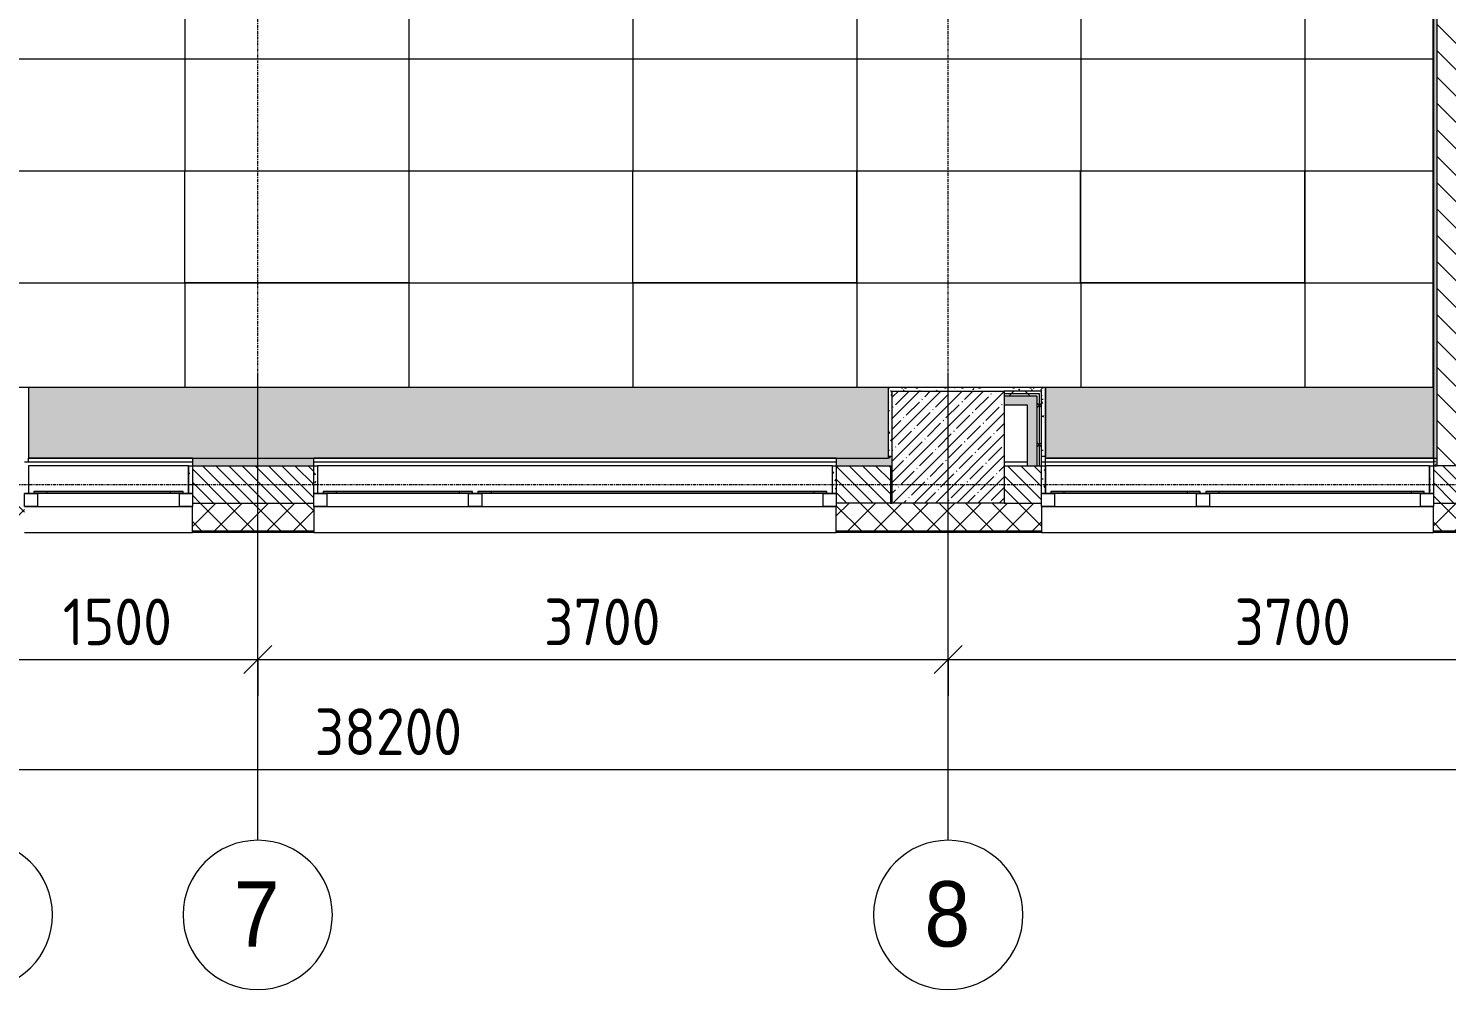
# Model space of a CAD drawing. Header units: millimetres. Extents: x -3917 to 185442, y -8553 to 29000.
# Drawn here: x 17281 to 24880, y -2706 to 2443 of the extents above; entities that cross this region are included whole.
import ezdxf

# ---------------------------------------------------------------- set-up
doc = ezdxf.new("R2010")
doc.units = ezdxf.units.MM
doc.linetypes.add('Осевая', pattern=[31.75, 6.35, -4.7625, 15.875, -4.7625])
for name, color, linetype, lineweight in [('A-ANNO-DIMS', 7, 'Continuous', 9), ('A-ANNO-DIMS-100', 7, 'Continuous', 9), ('A-CLNG-PATT', 7, 'Continuous', 9), ('A-GLAZ', 7, 'Continuous', 9), ('A-GLAZ-1', 7, 'Continuous', 13), ('A-WALL', 7, 'Continuous', 9), ('I-WALL', 7, 'Continuous', 9), ('S-COLS', 7, 'Continuous', 9), ('Оси', 7, 'Continuous', 9), ('Оси-1', 7, 'Continuous', 20), ('Оси-2', 7, 'Осевая', 9)]:
    doc.layers.add(name, color=color, linetype=linetype, lineweight=lineweight)
for name, color, linetype, lineweight, true_color in [('A-ANNO-NOTE', 1, 'Continuous', 9, 0xff0000), ('A-CLNG-1', 7, 'Continuous', 9, 0xeaeaea), ('A-WALL-1', 7, 'Continuous', 9, 0x3c3c3c), ('A-WALL-2', 7, 'Continuous', 9, 0x535353), ('A-WALL-FNSH-1', 7, 'Continuous', 9, 0x3c3c3c), ('I-WALL-1', 7, 'Continuous', 9, 0x535353), ('S-COLS-1', 9, 'Continuous', 9, 0x808080), ('S-COLS-2', 7, 'Continuous', 9, 0x3c3c3c)]:
    doc.layers.add(name, color=color, linetype=linetype, lineweight=lineweight, true_color=true_color)
doc.layers.add('A-CLNG-PATT-1', color=7, linetype='Continuous', lineweight=9, transparency=1)
doc.styles.add('Arial', font='arial.ttf', dxfattribs={"width": 0.9, "height": 350})
doc.styles.add('ISOCPEUR', font='isocpeur.ttf', dxfattribs={"width": 0.9, "height": 250})
doc.dimstyles.new('ISO-2_5_0_9К_БОЛЬШОЙ', dxfattribs={"dimscale": 304.8, "dimtxt": 248.995294, "dimasz": 0.492126, "dimexe": 0.393701, "dimexo": 0.984252, "dimgap": 0, "dimtad": 1, "dimdec": 0, "dimrnd": 10, "dimzin": 0, "dimdsep": 46, "dimtxsty": 'ISOCPEUR', "dimblk1": 'OBLIQUE', "dimblk2": 'OBLIQUE', "dimsah": 1, "dimcen": 0.09, "dimdle": 0.393701, "dimazin": 0, "dimtfac": 1, "dimtdec": 4, "dimtix": 1, "dimtmove": 0, "dimatfit": 3, "dimfxl": 1, "dimtvp": 1, "dimtolj": 1, "dimtzin": 0, "dimarcsym": 2})
pattern_1 = [(135, (0, 0), (-35.35534, -35.35534), [])]
pattern_2 = [(0, (0, 0), (121.92, 30.48), [10.058, -81.382, 10.058, -81.382, -487.68]), (0, (0, 0), (121.92, 30.48), [-182.88, 10.058, -172.822, 10.058, -81.382, -213.36]), (0, (0, 0), (121.92, 30.48), [-457.2, 10.058, -50.902, 10.058, -142.342]), (120, (45.72, 15.24), (-87.356454, 90.345817), [10.058, -81.382, 10.058, -81.382, -487.68]), (120, (45.72, 15.24), (-87.356454, 90.345817), [-182.88, 10.058, -172.822, 10.058, -81.382, -213.36]), (120, (45.72, 15.24), (-87.356454, 90.345817), [-457.2, 10.058, -50.902, 10.058, -142.342]), (240, (60.96, 76.2), (-34.563546, -120.825817), [10.058, -81.382, 10.058, -81.382, -487.68]), (240, (60.96, 76.2), (-34.563546, -120.825817), [-182.88, 10.058, -172.822, 10.058, -81.382, -213.36]), (240, (60.96, 76.2), (-34.563546, -120.825817), [-457.2, 10.058, -50.902, 10.058, -142.342])]
pattern_3 = [(45, (0, 0), (-106.066, 106.066), []), (135, (0, 0), (-106.066, -106.066), [])]

# ---------------------------------------------------------------- blocks, each defined once
blk = doc.blocks.new('120_Окно_СКБ_2Ст - 120_Окно_СКБ_2Ст 2800х2500_створка_-22445922-Сводный план потолков 2 этажа в осях 1-12')
at = {"layer": 'A-GLAZ'}
for p, q in [((1400, -57), (-1400, -57)), ((-1400, -127), (1400, -127))]:
    blk.add_line(p, q, dxfattribs=at)
at = {"layer": 'A-GLAZ-1'}
for p, q in [((-1400, -127), (-1400, -57)), ((-1400, -57), (-1330, -57)), ((-1330, -57), (-1330, -127)), ((500, -127), (500, -57)), ((500, -57), (570, -57)), ((570, -57), (570, -127)), ((1330, -127), (1330, -57)), ((1330, -57), (1400, -57)), ((1400, -57), (1400, -127)), ((-1330, -127), (-1400, -127)), ((-1350, -127), (-1350, -137)), ((-1350, -137), (520, -137)), ((520, -137), (-1350, -137)), ((-1280, -137), (-1280, -127)), ((450, -137), (450, -127)), ((570, -127), (500, -127)), ((520, -137), (520, -127)), ((550, -127), (550, -137)), ((550, -137), (1350, -137)), ((1350, -137), (550, -137)), ((620, -137), (620, -127)), ((1280, -137), (1280, -127)), ((1400, -127), (1330, -127)), ((1350, -137), (1350, -127))]:
    blk.add_line(p, q, dxfattribs=at)
blk = doc.blocks.new('120_Окно_СКБ_1Ст - 120_Окно_СКБ_1Ст 900х2500_h_-22445987-Сводный план потолков 2 этажа в осях 1-12')
at = {"layer": 'A-GLAZ'}
for p, q in [((450, -57), (-450, -57)), ((-450, -127), (450, -127))]:
    blk.add_line(p, q, dxfattribs=at)
at = {"layer": 'A-GLAZ-1'}
for p, q in [((-450, -127), (-450, -57)), ((-450, -57), (-380, -57)), ((-380, -57), (-380, -127)), ((380, -127), (380, -57)), ((380, -57), (450, -57)), ((450, -57), (450, -127)), ((-380, -127), (-450, -127)), ((-400, -127), (-400, -137)), ((-400, -137), (400, -137)), ((400, -137), (-400, -137)), ((-330, -137), (-330, -127)), ((330, -137), (330, -127)), ((450, -127), (380, -127)), ((400, -137), (400, -127))]:
    blk.add_line(p, q, dxfattribs=at)
blk = doc.blocks.new('120_Окно_СКБ_2Ст - 120_Окно_СКБ_2Ст 2100х2400 _мал створка справа_-22446225-Сводный план потолков 2 этажа в осях 1-12')
at = {"layer": 'A-GLAZ'}
for p, q in [((1050, -57), (-1050, -57)), ((-1050, -127), (1050, -127))]:
    blk.add_line(p, q, dxfattribs=at)
at = {"layer": 'A-GLAZ-1'}
for p, q in [((-1050, -127), (-1050, -57)), ((-1050, -57), (-980, -57)), ((-980, -57), (-980, -127)), ((150, -127), (150, -57)), ((150, -57), (220, -57)), ((220, -57), (220, -127)), ((980, -127), (980, -57)), ((980, -57), (1050, -57)), ((1050, -57), (1050, -127)), ((-980, -127), (-1050, -127)), ((-1000, -127), (-1000, -137)), ((-1000, -137), (170, -137)), ((170, -137), (-1000, -137)), ((-930, -137), (-930, -127)), ((100, -137), (100, -127)), ((220, -127), (150, -127)), ((170, -137), (170, -127)), ((200, -127), (200, -137)), ((200, -137), (1000, -137)), ((1000, -137), (200, -137)), ((270, -137), (270, -127)), ((930, -137), (930, -127)), ((1050, -127), (980, -127)), ((1000, -137), (1000, -127))]:
    blk.add_line(p, q, dxfattribs=at)
blk = doc.blocks.new('BSC_Колонна _Прямоугольная - 600х600-V49-Сводный план потолков 2 этажа в осях 1-12')
at = {"layer": 'S-COLS-1'}
h = blk.add_hatch(dxfattribs=at)
h.set_pattern_fill('FP_60', color=256, style=0, pattern_type=2)
h.set_pattern_definition([(45, (-22210, -200), (-57.02463, 57.02463), []), (45, (-22152.975, -200), (-57.02463, 57.02463), [100.806, -20.161, 3.353, -16.808])])
h.paths.add_polyline_path([(-300, -300), (300, -300), (300, 300), (-300, 300), (-300, -51.9)])
at = {"layer": 'S-COLS-2'}
for p, q in [((-300, 300), (300, 300)), ((-300, -300), (-300, 300)), ((300, 300), (300, -300)), ((300, -300), (-300, -300))]:
    blk.add_line(p, q, dxfattribs=at)
blk = doc.blocks.new('Ось сетки - D8-29747960-Сводный план потолков 2 этажа в осях 1-12')
at = {"layer": 'Оси-1'}
for start, end in [(360, 180), (180, 360)]:
    blk.add_arc((0, 0), 4, start, end, dxfattribs=at)
blk = doc.blocks.new('DIMBLOCK6-Сводный план потолков 2 этажа в осях 1-12')
at = {"layer": 'A-ANNO-DIMS-100'}
for p, q in [((17010, -1131.9), (17010, -817.9)), ((18510, -1131.9), (18510, -817.9)), ((17010, -937.9), (18510, -937.9)), ((17010, -937.9), (17010, -1131.9)), ((18510, -937.9), (18510, -1131.9))]:
    blk.add_line(p, q, dxfattribs=at)
at = {"layer": 'A-ANNO-DIMS-100', "lineweight": 20}
for p, q in [((17010, -937.9), (17085, -862.9)), ((18510, -937.9), (18585, -862.9)), ((17010, -937.9), (16935, -1012.9)), ((18510, -937.9), (18435, -1012.9))]:
    blk.add_line(p, q, dxfattribs=at)
at = {"layer": 'A-ANNO-DIMS-100', "color": 0, "insert": (17465.5, -611.3), "char_height": 250, "width": 706.764, "attachment_point": 1, "line_spacing_factor": 1.149209, "style": 'ISOCPEUR'}
blk.add_mtext('1500', dxfattribs=at)
blk = doc.blocks.new('_Oblique')
at = {"color": 0, "linetype": 'ByBlock', "lineweight": -2}
blk.add_line((-0.5, -0.5), (0.5, 0.5), dxfattribs=at)
blk = doc.blocks.new('DIMBLOCK7-Сводный план потолков 2 этажа в осях 1-12')
at = {"layer": 'A-ANNO-DIMS-100'}
for p, q in [((18510, -1131.9), (18510, -817.9)), ((22210, -1131.9), (22210, -817.9)), ((18510, -937.9), (22210, -937.9)), ((18510, -937.9), (18510, -1131.9)), ((22210, -937.9), (22210, -1131.9))]:
    blk.add_line(p, q, dxfattribs=at)
at = {"layer": 'A-ANNO-DIMS-100', "lineweight": 20}
for p, q in [((18510, -937.9), (18585, -862.9)), ((22210, -937.9), (22285, -862.9)), ((18510, -937.9), (18435, -1012.9)), ((22210, -937.9), (22135, -1012.9))]:
    blk.add_line(p, q, dxfattribs=at)
at = {"layer": 'A-ANNO-DIMS-100', "color": 0, "insert": (20044, -611.3), "char_height": 250, "width": 758.478, "attachment_point": 1, "line_spacing_factor": 1.149209, "style": 'ISOCPEUR'}
blk.add_mtext('3700', dxfattribs=at)
blk = doc.blocks.new('DIMBLOCK8-Сводный план потолков 2 этажа в осях 1-12')
at = {"layer": 'A-ANNO-DIMS-100'}
for p, q in [((22210, -1131.9), (22210, -817.9)), ((25910, -1131.9), (25910, -817.9)), ((22210, -937.9), (25910, -937.9)), ((22210, -937.9), (22210, -1131.9)), ((25910, -937.9), (25910, -1131.9))]:
    blk.add_line(p, q, dxfattribs=at)
at = {"layer": 'A-ANNO-DIMS-100', "lineweight": 20}
for p, q in [((22210, -937.9), (22285, -862.9)), ((25910, -937.9), (25985, -862.9)), ((22210, -937.9), (22135, -1012.9)), ((25910, -937.9), (25835, -1012.9))]:
    blk.add_line(p, q, dxfattribs=at)
at = {"layer": 'A-ANNO-DIMS-100', "color": 0, "insert": (23744, -611.3), "char_height": 250, "width": 758.478, "attachment_point": 1, "line_spacing_factor": 1.149209, "style": 'ISOCPEUR'}
blk.add_mtext('3700', dxfattribs=at)
blk = doc.blocks.new('DIMBLOCK12-Сводный план потолков 2 этажа в осях 1-12')
at = {"layer": 'A-ANNO-DIMS-100'}
for p, q in [((110, -1720.5), (110, -1406.5)), ((38310, -1720.5), (38310, -1406.5)), ((-10, -1526.5), (38430, -1526.5)), ((110, -1526.5), (110, -1720.5)), ((38310, -1526.5), (38310, -1720.5))]:
    blk.add_line(p, q, dxfattribs=at)
at = {"layer": 'A-ANNO-DIMS-100', "lineweight": 20}
for p, q in [((110, -1526.5), (185, -1451.5)), ((38310, -1526.5), (38385, -1451.5)), ((110, -1526.5), (35, -1601.5)), ((38310, -1526.5), (38235, -1601.5))]:
    blk.add_line(p, q, dxfattribs=at)
at = {"layer": 'A-ANNO-DIMS-100', "color": 0, "insert": (18815, -1199.9), "char_height": 250, "width": 948.097, "attachment_point": 1, "line_spacing_factor": 1.149209, "style": 'ISOCPEUR'}
blk.add_mtext('38200', dxfattribs=at)

msp = doc.modelspace()

# ---------------------------------------------------------------- hatches: boundary and pattern name
at = {"layer": 'A-CLNG-PATT'}
h = msp.add_hatch(dxfattribs=at)
h.set_pattern_fill('FP_84', color=256, style=0, pattern_type=2)
h.set_pattern_definition([(180, (9721, 1679.5), (-7e-14, -600), []), (270, (9721, 1679.5), (1200, 7e-14), [])])
h.paths.add_polyline_path([(24810, 521), (24809, 7680), (22530, 7679), (22530, 7050), (20860, 7050), (20859, 7660), (17280, 7659), (17280, 7050), (16052, 7050), (16052, 7672), (15000, 7672), (14999.9, 7680), (12780, 7679), (12780, 7280), (12630, 7279), (12630, 521), (23909, 521)])
h.paths.add_polyline_path([(22919.2, 1080.6), (22919.2, 1680.6), (24119.2, 1680.6), (24119.2, 1080.6), (23909, 1080.6)])
h.paths.add_polyline_path([(21719.2, 1080.6), (20519.2, 1080.6), (20519.2, 1680.6), (21719.2, 1680.6)])
h.paths.add_polyline_path([(19018.9, 1080.6), (18119.2, 1080.6), (18119.2, 1680.6), (19319.2, 1680.6), (19319.2, 1080.6)])
h.paths.add_polyline_path([(16919.2, 1080.6), (15719.2, 1080.6), (15719.2, 1680.6), (16919.2, 1680.6)])
h.paths.add_polyline_path([(14128.8, 1080.6), (13319.2, 1080.6), (13319.2, 1680.6), (14519.2, 1680.6), (14519.2, 1080.6)])
h.paths.add_polyline_path([(22919.2, 3480.6), (22919.2, 4080.6), (24119.2, 4080.6), (24119.2, 3480.6), (23909, 3480.6)])
h.paths.add_polyline_path([(20519.2, 3480.6), (20519.2, 4080.6), (21719.2, 4080.6), (21719.2, 3480.6), (21464, 3480.6)])
h.paths.add_polyline_path([(18119.2, 3480.6), (18119.2, 4080.6), (19319.2, 4080.6), (19319.2, 3480.6), (19018.9, 3480.6)])
h.paths.add_polyline_path([(16919.2, 3480.6), (15719.2, 3480.6), (15719.2, 4080.6), (16919.2, 4080.6)])
h.paths.add_polyline_path([(14519.2, 3480.6), (13319.2, 3480.6), (13319.2, 4080.6), (14519.2, 4080.6)])
h.paths.add_polyline_path([(23909, 5880.6), (22919.2, 5880.6), (22919.2, 6480.6), (24119.2, 6480.6), (24119.2, 5880.6)])
h.paths.add_polyline_path([(21464, 5880.6), (20519.2, 5880.6), (20519.2, 6480.6), (21719.2, 6480.6), (21719.2, 5880.6)])
h.paths.add_polyline_path([(19319.2, 5880.6), (18119.2, 5880.6), (18119.2, 6480.6), (19319.2, 6480.6), (19319.2, 6460.1)])
h.paths.add_polyline_path([(16573.9, 5880.6), (15719.2, 5880.6), (15719.2, 6480.6), (16919.2, 6480.6), (16919.2, 5880.6)])
h.paths.add_polyline_path([(13319.2, 5880.6), (13319.2, 6480.6), (14519.2, 6480.6), (14519.2, 5880.6), (14128.8, 5880.6)])
at = {"layer": 'A-CLNG-PATT-1'}
h = msp.add_hatch(color=256, dxfattribs=at)
h.paths.add_polyline_path([(22730, 141), (24809, 141), (24809, 521), (22730, 520), (22730, 148.1)])
h.paths.add_polyline_path([(19018.9, 141), (21889, 141), (21889, 521), (17281, 521), (17281, 141), (17796.4, 141)])
h.paths.add_polyline_path([(15351.3, 141), (16090, 141), (16089, 521), (12781, 521), (12781, 141), (14128.8, 141)])
at = {"layer": 'A-WALL'}
h = msp.add_hatch(dxfattribs=at)
h.set_pattern_fill('FP_14', color=256, style=0, pattern_type=2)
h.set_pattern_definition(pattern_1)
h.paths.add_polyline_path([(21900, -100), (21900, 100), (21610, 100), (21610, -100)])
h.paths.add_polyline_path([(18160, -100), (18810, -100), (18810, 100), (18160, 100), (18160, -48)])
h = msp.add_hatch(dxfattribs=at)
h.set_pattern_fill('FP_14', color=256, style=0, pattern_type=2)
h.set_pattern_definition(pattern_1)
h.paths.add_polyline_path([(25560, -100), (25560, 100), (24810, 100), (24810, -100), (25131.6, -100)])
h.paths.add_polyline_path([(22686.5, -100), (22710, -100), (22710, 100), (22510, 100), (22510, -100)])
h = msp.add_hatch(dxfattribs=at)
h.set_pattern_fill('FP_12', color=256, style=0, pattern_type=2)
h.set_pattern_definition([(45, (0, 0), (-70.71068, 70.71068), []), (135, (0, 0), (-70.71068, -70.71068), [])])
h.paths.add_polyline_path([(38277.7, -250), (38277.7, -100), (37990, -100), (37990, -250)])
h.paths.add_polyline_path([(35890, -250), (35890, -100), (34770, -100), (34770, -250), (34911.8, -250)])
h.paths.add_polyline_path([(33870, -250), (33870, -100), (33010, -100), (33010, -250), (33689.3, -250)])
h.paths.add_polyline_path([(30632.9, -250), (30910, -250), (30910, -100), (29209.7, -100), (29209.7, -250), (30021.7, -250)])
h.paths.add_polyline_path([(26354.1, -250), (26409.7, -250), (26409.7, -100), (24810, -100), (24810, -250), (25131.6, -250)])
h.paths.add_polyline_path([(22710, -250), (22710, -100), (21610, -100), (21610, -250), (22686.5, -250)])
h.paths.add_polyline_path([(18810, -250), (18810, -100), (18160, -100), (18160, -250)])
h.paths.add_polyline_path([(17260, -250), (17260, -100), (16110, -100), (16110, -250), (16573.9, -250)])
h.paths.add_polyline_path([(13010, -250), (13010, -100), (11660, -100), (11660, -250), (12906.3, -250)])
h.paths.add_polyline_path([(8560, -250), (8560, -100), (4630, -100), (4630, -250), (8016.2, -250)])
h.paths.add_polyline_path([(3431.7, -250), (3730, -250), (3730, -100), (-260, -100), (-260, -250), (3126, -250)])
at = {"layer": 'I-WALL'}
h = msp.add_hatch(dxfattribs=at)
h.set_pattern_fill('FP_79', color=256, style=0, pattern_type=2)
h.set_pattern_definition(pattern_2)
h.paths.add_polyline_path([(24830, 100), (24830, 7700), (24810, 7700), (24810, 100)])
h = msp.add_hatch(dxfattribs=at)
h.set_pattern_fill('FP_11', color=256, style=0, pattern_type=2)
h.set_pattern_definition([(135, (0, 0), (-70.71068, -70.71068), [])])
h.paths.add_polyline_path([(24830, 100), (25030, 100), (25030, 7700), (24830, 7700), (24830, 140)])
h = msp.add_hatch(dxfattribs=at)
h.set_pattern_fill('FP_79', color=256, style=0, pattern_type=2)
h.set_pattern_definition(pattern_2)
h.paths.add_polyline_path([(22686.5, 500), (22710, 500), (22710, 520), (21890, 520), (21890, 500), (22510, 500)])
h = msp.add_hatch(dxfattribs=at)
h.set_pattern_fill('FP_79', color=256, style=0, pattern_type=2)
h.set_pattern_definition(pattern_2)
h.paths.add_polyline_path([(21890, 140), (21910, 140), (21910, 500), (21890, 500), (21890, 141)])
h = msp.add_hatch(dxfattribs=at)
h.set_pattern_fill('FP_79', color=256, style=0, pattern_type=2)
h.set_pattern_definition(pattern_2)
h.paths.add_polyline_path([(21910, 150), (21910, 500), (21890, 500), (21890, 150)])
h = msp.add_hatch(dxfattribs=at)
h.set_pattern_fill('FP_80', color=256, style=0, pattern_type=2)
h.set_pattern_definition(pattern_3)
h.paths.add_polyline_path([(22697.5, 487.5), (22697.5, 500), (22510, 500), (22510, 487.5), (22686.5, 487.5)])
h = msp.add_hatch(dxfattribs=at)
h.set_pattern_fill('FP_80', color=256, style=0, pattern_type=2)
h.set_pattern_definition(pattern_3)
h.paths.add_polyline_path([(22685, 475), (22685, 487.5), (22510, 487.5), (22510, 475), (22635, 475)])
for points in [[(22635, 425), (22635, 475), (22510, 475), (22510, 425)], [(22635, 100), (22685, 100), (22685, 475), (22635, 475), (22635, 148.1)]]:
    msp.add_hatch(color=256, dxfattribs=at).paths.add_polyline_path(points)
h = msp.add_hatch(dxfattribs=at)
h.set_pattern_fill('FP_80', color=256, style=0, pattern_type=2)
h.set_pattern_definition(pattern_3)
h.paths.add_polyline_path([(22697.5, 100), (22697.5, 487.5), (22685, 487.5), (22685, 100), (22686.5, 100)])
h = msp.add_hatch(dxfattribs=at)
h.set_pattern_fill('FP_80', color=256, style=0, pattern_type=2)
h.set_pattern_definition(pattern_3)
h.paths.add_polyline_path([(22697.5, 100), (22710, 100), (22710, 500), (22697.5, 500), (22697.5, 148.1)])
h = msp.add_hatch(dxfattribs=at)
h.set_pattern_fill('FP_79', color=256, style=0, pattern_type=2)
h.set_pattern_definition(pattern_2)
h.paths.add_polyline_path([(22710, 150), (22730, 150), (22730, 520), (22710, 520), (22710, 500)])
h = msp.add_hatch(dxfattribs=at)
h.set_pattern_fill('FP_79', color=256, style=0, pattern_type=2)
h.set_pattern_definition(pattern_2)
h.paths.add_polyline_path([(18160, -48), (18160, 100), (18140, 100), (18140, -48)])
h = msp.add_hatch(dxfattribs=at)
h.set_pattern_fill('FP_79', color=256, style=0, pattern_type=2)
h.set_pattern_definition(pattern_2)
h.paths.add_polyline_path([(21910, 100), (21910, 140), (21610, 140), (21610, 100), (21900, 100)])
h.paths.add_polyline_path([(18810, 100), (18810, 140), (18160, 140), (18160, 100)])
h = msp.add_hatch(dxfattribs=at)
h.set_pattern_fill('FP_79', color=256, style=0, pattern_type=2)
h.set_pattern_definition(pattern_2)
h.paths.add_polyline_path([(18830, -48), (18830, 100), (18810, 100), (18810, -48)])
h = msp.add_hatch(dxfattribs=at)
h.set_pattern_fill('FP_79', color=256, style=0, pattern_type=2)
h.set_pattern_definition(pattern_2)
h.paths.add_polyline_path([(21610, -48), (21610, 100), (21590, 100), (21590, -48)])
h = msp.add_hatch(dxfattribs=at)
h.set_pattern_fill('FP_79', color=256, style=0, pattern_type=2)
h.set_pattern_definition(pattern_2)
h.paths.add_polyline_path([(22730, -48), (22730, 100), (22710, 100), (22710, -48)])
h = msp.add_hatch(dxfattribs=at)
h.set_pattern_fill('FP_79', color=256, style=0, pattern_type=2)
h.set_pattern_definition(pattern_2)
h.paths.add_polyline_path([(24810, -48), (24810, 100), (24790, 100), (24790, -48)])
h = msp.add_hatch(dxfattribs=at)
h.set_pattern_fill('FP_79', color=256, style=0, pattern_type=2)
h.set_pattern_definition(pattern_2)
h.paths.add_polyline_path([(24830, 100), (24830, 140), (24810, 140), (24810, 100)])

# ---------------------------------------------------------------- linework, layer by layer
at = {"layer": 'A-ANNO-NOTE'}
for p, q in [((18119.7, 1679.9), (19319.7, 1679.9)), ((18119.7, 1079.9), (18119.7, 1679.9)), ((19319.7, 1679.9), (19319.7, 1079.9)), ((20519.7, 1679.9), (21719.7, 1679.9)), ((20519.7, 1079.9), (20519.7, 1679.9)), ((21719.7, 1679.9), (21719.7, 1079.9)), ((22919.7, 1679.9), (24119.7, 1679.9)), ((22919.7, 1079.9), (22919.7, 1679.9)), ((24119.7, 1679.9), (24119.7, 1079.9)), ((19319.7, 1079.9), (18119.7, 1079.9)), ((21719.7, 1079.9), (20519.7, 1079.9)), ((24119.7, 1079.9), (22919.7, 1079.9))]:
    msp.add_line(p, q, dxfattribs=at)
at = {"layer": 'A-CLNG-1'}
for p, q in [((18119.2, 1080.6), (18119.2, 1680.6)), ((18119.2, 1680.6), (19319.2, 1680.6)), ((19319.2, 1680.6), (19319.2, 1080.6)), ((20519.2, 1080.6), (20519.2, 1680.6)), ((20519.2, 1680.6), (21719.2, 1680.6)), ((21719.2, 1680.6), (21719.2, 1080.6)), ((22919.2, 1080.6), (22919.2, 1680.6)), ((22919.2, 1680.6), (24119.2, 1680.6)), ((24119.2, 1680.6), (24119.2, 1080.6)), ((19319.2, 1080.6), (18119.2, 1080.6)), ((21719.2, 1080.6), (20519.2, 1080.6)), ((24119.2, 1080.6), (22919.2, 1080.6)), ((12630, 521), (24810, 521)), ((17281, 521), (17281, 141)), ((21889, 141), (21889, 521)), ((22730, 520), (22730, 150)), ((24809, 521), (24809, 141)), ((17281, 141), (21889, 141)), ((18139, 100), (17281, 100)), ((17281, 100), (17281, -48)), ((21589, 100), (18831, 100)), ((18831, 100), (18831, -48)), ((22730, 141), (22731, 141)), ((24789, 100), (22731, 100)), ((22731, 100), (22731, -48))]:
    msp.add_line(p, q, dxfattribs=at)
at = {"layer": 'A-WALL'}
for p, q in [((24810, 7680), (24810, 100)), ((22510, 487.5), (22697.5, 487.5)), ((22510, 475), (22685, 475)), ((22685, 475), (22685, 100)), ((22697.5, 487.5), (22697.5, 100)), ((18140, 100), (18830, 100)), ((21590, 100), (21910, 100)), ((21610, 140), (21890, 140)), ((21890, 150), (21890, 140)), ((25560, 100), (24830, 100)), ((21900, -100), (21610, -100)), ((18810, -250), (18160, -250)), ((18810, -253), (18160, -253)), ((22710, -250), (21610, -250)), ((22710, -253), (21610, -253)), ((26409.7, -250), (24810, -250)), ((26409.7, -253), (24810, -253))]:
    msp.add_line(p, q, dxfattribs=at)
at = {"layer": 'A-WALL-1'}
for p, q in [((24830, 100), (24830, 7700)), ((21890, 150), (21890, 520)), ((22710, 500), (22510, 500)), ((22710, -48), (22710, 500)), ((22635, 425), (22510, 425)), ((22635, 100), (22635, 425)), ((18140, -48), (18140, 100)), ((18160, 140), (18810, 140)), ((18160, 140), (18160, -48)), ((18810, -48), (18810, 140)), ((18830, 100), (18830, -48)), ((21590, -48), (21590, 100)), ((21610, 140), (21610, -48)), ((21910, 150), (21890, 150)), ((21900, 100), (21900, -100)), ((22510, 100), (22730, 100)), ((22730, 150), (22710, 150)), ((22730, 100), (22730, -48)), ((24790, -48), (24790, 100)), ((24790, 100), (24830, 100)), ((24810, 140), (24830, 140)), ((24810, 140), (24810, -48)), ((18160, -100), (18810, -100)), ((18160, -250), (18160, -118)), ((18810, -118), (18810, -250)), ((21610, -250), (21610, -118)), ((21900, -100), (21910, -100)), ((22510, -100), (22710, -100)), ((22710, -118), (22710, -250)), ((24810, -100), (25560, -100)), ((24810, -250), (24810, -118))]:
    msp.add_line(p, q, dxfattribs=at)
at = {"layer": 'A-WALL-2'}
for p, q in [((17260, -258), (18160, -258)), ((18810, -258), (21610, -258)), ((22710, -258), (24810, -258))]:
    msp.add_line(p, q, dxfattribs=at)
at = {"layer": 'A-WALL-FNSH-1'}
for p, q in [((24809, 521), (24809, 7679)), ((21889, 520.5), (21890, 520.5)), ((22730, 520), (21889, 520)), ((21890, 520.5), (21890, 521)), ((22731, 521), (22731, 150)), ((21890, 160.5), (21889, 160.5)), ((17281, 140), (17280, 140)), ((18139, -48), (18139, 100)), ((18139, 100), (18140, 100)), ((18160, 140), (18160, 141)), ((18810, 141), (18810, 140)), ((18830, 100), (18831, 100)), ((18831, 100), (18831, -48)), ((21589, -48), (21589, 100)), ((21589, 100), (21590, 100)), ((21610, 140), (21610, 141)), ((22731, 150), (22730, 150)), ((22730, 100), (22731, 100)), ((22731, 100), (22731, -48)), ((24789, -48), (24789, 100)), ((24789, 100), (24790, 100)), ((18160, -258), (18160, -250)), ((18810, -258), (18160, -258)), ((18810, -250), (18810, -258)), ((21610, -258), (21610, -250)), ((22710, -258), (21610, -258)), ((22710, -250), (22710, -258)), ((24810, -258), (24810, -250)), ((26409.7, -258), (24810, -258))]:
    msp.add_line(p, q, dxfattribs=at)
at = {"layer": 'I-WALL-1'}
for p, q in [((18160, 120), (17260, 120)), ((17281, 120), (17281, 141)), ((18160, 140), (17281, 140)), ((21610, 140), (18810, 140)), ((21610, 120), (18810, 120)), ((22635, 120), (22510, 120)), ((24810, 120), (22710, 120)), ((22730, 150), (22730, 100)), ((22730, 140), (24810, 140)), ((22731, 141), (22731, 150)), ((24809, 141), (22731, 141)), ((22731, 120), (22731, 140)), ((24809, 150), (24810, 150))]:
    msp.add_line(p, q, dxfattribs=at)
at = {"layer": 'Оси'}
for p, q in [((18510, -1906.3), (18510, 593.7)), ((22210, -1906.3), (22210, 593.7))]:
    msp.add_line(p, q, dxfattribs=at)
at = {"layer": 'Оси-2'}
for p, q in [((18510, 593.7), (18510, 24898.1)), ((22210, 593.7), (22210, 24898.1)), ((-599.2, 0), (35990, 0))]:
    msp.add_line(p, q, dxfattribs=at)

# ---------------------------------------------------------------- block references
at = {"layer": 'A-GLAZ', "rotation": 180}
for name, p in [('120_Окно_СКБ_1Ст - 120_Окно_СКБ_1Ст 900х2500_h_-22445987-Сводный план потолков 2 этажа в осях 1-12', (17710, -175)), ('120_Окно_СКБ_2Ст - 120_Окно_СКБ_2Ст 2800х2500_створка_-22445922-Сводный план потолков 2 этажа в осях 1-12', (20210, -175)), ('120_Окно_СКБ_2Ст - 120_Окно_СКБ_2Ст 2100х2400 _мал створка справа_-22446225-Сводный план потолков 2 этажа в осях 1-12', (23760, -175))]:
    msp.add_blockref(name, p, dxfattribs=at)
at = {"layer": 'S-COLS'}
msp.add_blockref('BSC_Колонна _Прямоугольная - 600х600-V49-Сводный план потолков 2 этажа в осях 1-12', (22210, 200), dxfattribs=at)
at = {"layer": 'Оси-1', "xscale": 99.99999999999993, "yscale": 99.99999999999993, "zscale": 99.99999999999993}
for p in [(17010, -2306.3), (18510, -2306.3), (22210, -2306.3)]:
    msp.add_blockref('Ось сетки - D8-29747960-Сводный план потолков 2 этажа в осях 1-12', p, dxfattribs=at)

# ---------------------------------------------------------------- texts
at = {"layer": 'Оси', "char_height": 350, "width": 303.038, "attachment_point": 1, "style": 'Arial'}
for s, insert in [('\\fArial|b0|i0|c204|p34|;\\W.9;7', (18382.5, -2125.6)), ('\\fArial|b0|i0|c204|p34|;\\W.9;8', (22082.5, -2125.6))]:
    msp.add_mtext(s, dxfattribs=dict(at, insert=insert))

# ---------------------------------------------------------------- dimensions: what is measured, and where the dimension line sits
at = {"layer": 'A-ANNO-DIMS'}
for base, p1, p2, override, picture, middle in [((18510, -937.9), (17010, -831.9), (18510, -831.9), {"dimpost": '<>', "dimfxl": 1500}, 'DIMBLOCK6-Сводный план потолков 2 этажа в осях 1-12', (17760, -812.9)), ((22210, -937.9), (18510, -831.9), (22210, -831.9), {"dimpost": '<>', "dimfxl": 3700}, 'DIMBLOCK7-Сводный план потолков 2 этажа в осях 1-12', (20360, -812.9)), ((25910, -937.9), (22210, -831.9), (25910, -831.9), {"dimpost": '<>', "dimfxl": 3700}, 'DIMBLOCK8-Сводный план потолков 2 этажа в осях 1-12', (24060, -812.9)), ((38310, -1526.5), (110, -1420.5), (38310, -1420.5), {"dimpost": '<>', "dimfxl": 38199.999966}, 'DIMBLOCK12-Сводный план потолков 2 этажа в осях 1-12', (19210, -1401.5))]:
    dim = msp.add_linear_dim(base=base, p1=p1, p2=p2, dimstyle='ISO-2_5_0_9К_БОЛЬШОЙ', override=override, dxfattribs=at)
    dim.commit()
    dim.dimension.update_dxf_attribs({"geometry": picture, "text_midpoint": middle})

doc.saveas('drawing.dxf')
